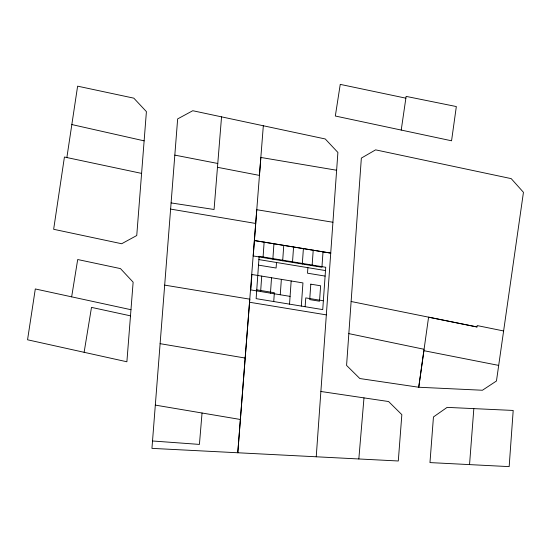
<?xml version="1.0" encoding="UTF-8"?>
<svg xmlns="http://www.w3.org/2000/svg" width="551" height="551" viewBox="0 0 551 551"><rect width="100%" height="100%" fill="white"/><g stroke="black" fill="none" stroke-linecap="round" stroke-linejoin="round"><path stroke-width="0.83" d="M260.63 291.534L261.725 276.099M263.041 257.579L264.129 242.137M270.445 293.153L271.54 277.718M272.855 259.19L273.943 243.756M273.73 301.542L274.35 292.726L256.752 289.833M276.492 262.49L276.099 268.027L258.502 265.134M280.266 294.764L281.354 279.329M282.67 260.802L283.765 245.367M289.53 304.138L291.169 280.941M292.485 262.421L293.58 246.979M302.299 264.032L303.394 248.597M301.307 306.074L302.947 282.918L251.91 274.488L250.815 289.922L290.081 296.376M305.137 306.707L305.764 297.891L323.361 300.784M307.899 267.669L307.513 273.193L325.111 276.085M312.114 265.644L313.209 250.209M323.024 251.821L321.929 267.263L253.226 255.96L256.773 209.711L332.921 222.253M316.233 456.779L337.894 152.448L325.255 138.969L192.767 110.723L177.649 118.906L151.945 448.369L398.297 460.987L401.844 414.655L388.593 401.534L320.896 391.485M348.831 333.617L346.579 365.423L359.831 378.537L418.739 387.243L482.428 390.246L496.458 381.003L523.45 192.313L511.204 178.627L375.61 149.858L361.353 158.096L348.831 333.617L424.07 349.279M71.651 296.844L35.305 288.958L27.55 339.788L126.888 361.773L133.135 282.174L120.476 268.606L77.698 259.528L71.651 296.844L130.966 309.71M164.68 285.122L249.782 299.172L237.777 452.777L260.857 157.455L336.613 170.238M263.323 125.752L259.438 175.404L217.466 167.297M469.542 464.603L473.832 408.622L513.195 410.447L509.165 466.621L429.966 462.592L433.451 416.949L447.13 407.375L473.832 408.622M221.543 116.86L214.064 209.49L171.099 202.92M202.045 413.002L199.421 444.409L152.517 440.979M358.832 458.976L363.984 397.87M401.224 130.07L406.135 96.391L456.338 106.557L451.558 140.794L335.325 116.02L340.249 84.379L405.873 98.174M66.871 157.538L77.615 86.163L133.81 98.154L146.408 111.626L136.751 235.525L121.675 243.742L53.654 229.285L64.426 157.028L141.593 173.4M84.124 352.289L91.494 307.382L130.491 315.847M351.125 301.5L476.987 326.957L477.214 325.586L503.628 330.965M330.731 253.095L254.314 240.525L330.724 253.116M258.894 259.59L325.496 270.562M249.541 302.251L326.33 314.876M170.59 209.091L255.678 223.458M160.1 343.672L245.147 358.04M155.313 405.109L240.36 419.476M174.825 155.12L217.769 163.475M498.676 365.396L423.891 350.684L418.739 387.243L428.582 317.162L476.987 326.957M71.837 124.554L144.135 140.856M259.128 256.325L256.132 298.649L322.734 309.6L325.731 267.276L259.128 256.325M310.805 284.171L309.71 299.606L319.525 301.218L320.62 285.783L310.805 284.171"/></g></svg>
